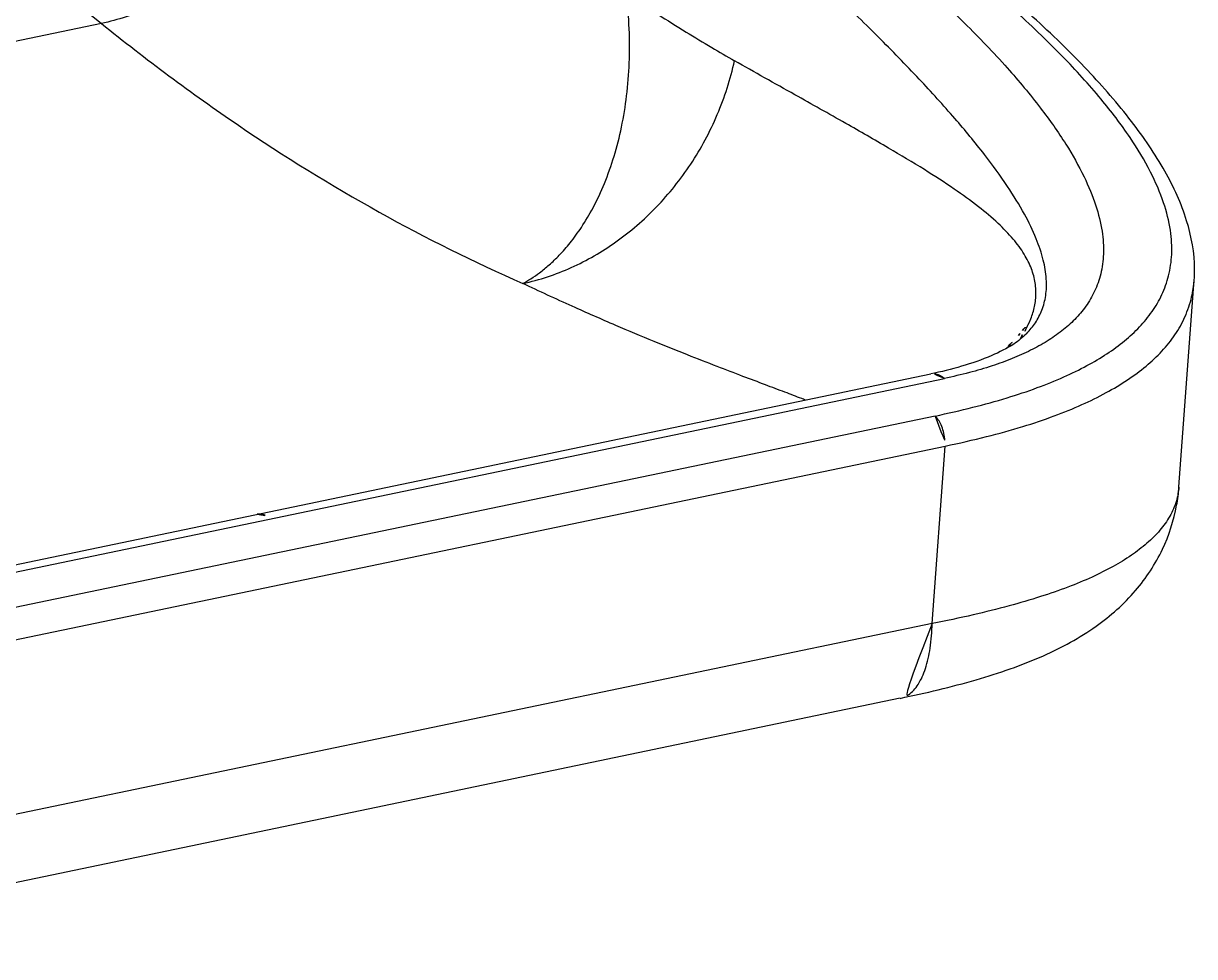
# Model space of a CAD drawing. Extents: x 16296660632 to 16296671741, y -37409619871 to -37409613952.
# Drawn here: x 16296666572.7 to 16296666830.8, y -37409615616 to -37409615410.2 of the extents above; entities that cross this region are included whole.
import ezdxf

# ---------------------------------------------------------------- set-up
doc = ezdxf.new("R2010")
doc.units = 0
doc.header["$LTSCALE"] = 10
doc.header["$MEASUREMENT"] = 0
doc.layers.get('0').update_dxf_attribs({"linetype": 'CONTINUOUS'})

msp = doc.modelspace()

# ---------------------------------------------------------------- linework, layer by layer
at = {"color": 9, "linetype": 'Continuous'}
for p, q in [((16296666553.974541, -37409615381.15493), (16296666589.86796, -37409615410.220848)), ((16296666589.86796, -37409615410.220848), (16296666285.95738, -37409615473.536789)), ((16296666793.728861, -37409615478.659393), (16296666793.72954, -37409615478.658699)), ((16296666772.65934, -37409615487.497879), (16296666772.657961, -37409615487.498169)), ((16296666773.60475, -37409615496.776619), (16296666496.246469, -37409615554.560722)), ((16296666498.506029, -37409615561.178146), (16296666775.864719, -37409615503.393951)), ((16296666772.976839, -37409615542.539749), (16296666775.864719, -37409615503.393951)), ((16296666772.976839, -37409615542.539749), (16296666499.67671, -37409615599.478394)), ((16296666765.895399, -37409615559.021767), (16296666765.88283, -37409615559.024384))]:
    msp.add_line(p, q, dxfattribs=at)
at = {"color": 7, "linetype": 'Continuous'}
for p, q in [((16296666827.355289, -37409615512.429459), (16296666830.72253, -37409615466.782608)), ((16296666475.75042, -37409615549.35511), (16296666772.65629, -37409615487.498512)), ((16296666478.754351, -37409615550.346786), (16296666775.660219, -37409615488.490189)), ((16296666765.89221, -37409615559.02243), (16296666492.59186, -37409615615.961121))]:
    msp.add_line(p, q, dxfattribs=at)
at = {"color": 9, "linetype": 'Continuous'}
for points, start_tangent, end_tangent in [([(16296666735.64978, -37409615373.273178), (16296666753.7001, -37409615386.937653), (16296666768.32135, -37409615399.17804), (16296666780.11207, -37409615410.162102), (16296666789.5151, -37409615420.029663), (16296666796.872, -37409615428.902924), (16296666802.444719, -37409615436.879189), (16296666806.43935, -37409615444.027908), (16296666809.03541, -37409615450.403397), (16296666810.4039, -37409615456.059647), (16296666810.709829, -37409615461.062401), (16296666810.107571, -37409615465.462769), (16296666808.760889, -37409615469.281548), (16296666806.822821, -37409615472.5867), (16296666804.396839, -37409615475.471687), (16296666801.54612, -37409615478.012672), (16296666798.302481, -37409615480.268898), (16296666794.66988, -37409615482.286873), (16296666790.634939, -37409615484.098686), (16296666786.155479, -37409615485.730331), (16296666781.171619, -37409615487.196388), (16296666775.660219, -37409615488.490189)], (0.8107688104, -0.5853664972), (-0.9789805616, -0.2039535732)), ([(16296666793.72954, -37409615478.658707), (16296666793.809111, -37409615478.576286), (16296666795.72065, -37409615476.198914), (16296666797.154831, -37409615473.43351), (16296666797.99313, -37409615470.239357), (16296666798.12756, -37409615466.579308), (16296666797.46349, -37409615462.421387), (16296666795.901939, -37409615457.693092), (16296666793.320959, -37409615452.305252), (16296666789.576851, -37409615446.160423), (16296666784.49789, -37409615439.139038), (16296666777.97304, -37409615431.201187), (16296666770.109301, -37409615422.505859), (16296666761.06353, -37409615413.179848), (16296666750.957411, -37409615403.268646), (16296666739.78504, -37409615392.677856), (16296666727.43639, -37409615381.216599)], (0.6967520214, 0.7173120804), (-0.7359625466, 0.6770222522)), ([(16296666620.49976, -37409615393.944847), (16296666615.90176, -37409615397.85981), (16296666611.02718, -37409615401.33152), (16296666605.93154, -37409615404.330551), (16296666600.666691, -37409615406.826088), (16296666595.288031, -37409615408.791679), (16296666589.86796, -37409615410.22084)], (-0.7330085577, -0.6802194164), (-0.9780338839, -0.2084459688)), ([(16296666773.60475, -37409615496.776619), (16296666781.948799, -37409615494.860397), (16296666789.464121, -37409615492.770569), (16296666796.14159, -37409615490.528198), (16296666801.993191, -37409615488.158783), (16296666807.07156, -37409615485.67366), (16296666811.49493, -37409615483.041786), (16296666815.351919, -37409615480.213539), (16296666818.66996, -37409615477.133873), (16296666821.438971, -37409615473.750809), (16296666823.596121, -37409615470.022102), (16296666825.07233, -37409615465.874657), (16296666825.758261, -37409615461.180763), (16296666825.46998, -37409615455.840843), (16296666823.990891, -37409615449.792053), (16296666821.1031, -37409615442.991966), (16296666816.57975, -37409615435.38179), (16296666810.194241, -37409615426.908943), (16296666801.707399, -37409615417.507233), (16296666790.83923, -37409615407.079727), (16296666779.50634, -37409615397.338272)], (0.9789800475, 0.2039560408), (-0.7724935144, 0.6350226534)), ([(16296666682.75094, -37409615467.556824), (16296666684.528919, -37409615466.511223), (16296666686.45269, -37409615465.175972), (16296666688.534109, -37409615463.479401), (16296666690.77091, -37409615461.33007), (16296666693.149401, -37409615458.612778), (16296666695.649229, -37409615455.180328), (16296666698.21764, -37409615450.846237), (16296666700.72291, -37409615445.490837), (16296666702.84432, -37409615439.520432), (16296666704.49469, -37409615433.060127), (16296666705.625271, -37409615426.173378), (16296666706.19854, -37409615418.93969), (16296666706.183331, -37409615411.442932), (16296666705.545481, -37409615403.747978)], (0.88049342, 0.4740583691), (-0.1225524876, 0.9924620334)), ([(16296666705.545481, -37409615403.747971), (16296666712.472031, -37409615408.201767), (16296666718.73534, -37409615412.11795), (16296666724.36784, -37409615415.524597), (16296666729.41116, -37409615418.4561)], (0.8376039492, -0.5462779734), (0.8689948327, -0.4948211604)), ([(16296666682.751011, -37409615467.557091), (16296666693.42729, -37409615464.039818), (16296666703.262119, -37409615458.394882), (16296666712.163971, -37409615450.717178), (16296666719.75815, -37409615441.21846), (16296666725.60726, -37409615430.321114), (16296666729.411209, -37409615418.456093)], (0.9778215251, 0.2094398841), (0.2160231959, 0.9763882316)), ([(16296666794.41683, -37409615476.011711), (16296666795.36293, -37409615473.317459), (16296666795.82423, -37409615470.44429), (16296666795.679411, -37409615467.441841), (16296666794.848801, -37409615464.328011), (16296666793.25622, -37409615461.115257), (16296666790.830469, -37409615457.789963), (16296666787.49926, -37409615454.319183), (16296666783.18824, -37409615450.656647), (16296666777.81443, -37409615446.737457), (16296666771.264299, -37409615442.46521), (16296666763.36853, -37409615437.699364), (16296666753.929041, -37409615432.268417), (16296666742.69245, -37409615425.943039), (16296666729.41115, -37409615418.456093)], (0.410798214, 0.9117262897), (-0.8693134531, 0.4942611863)), ([(16296666745.012159, -37409615493.257378), (16296666744.21295, -37409615492.94532), (16296666740.51668, -37409615491.528252), (16296666736.22164, -37409615489.906799), (16296666731.25877, -37409615488.033501), (16296666725.565769, -37409615485.858063), (16296666719.063709, -37409615483.316658), (16296666711.655649, -37409615480.328941), (16296666703.229071, -37409615476.795677), (16296666693.64735, -37409615472.591019), (16296666682.751369, -37409615467.557358)], (-0.9309463993, 0.3651558593), (-0.9034427672, 0.4287087198)), ([(16296666775.86454, -37409615503.393997), (16296666784.97896, -37409615501.310127), (16296666792.93873, -37409615499.090424), (16296666799.88945, -37409615496.74424), (16296666805.97949, -37409615494.265556), (16296666811.33131, -37409615491.630287), (16296666816.0294, -37409615488.809647), (16296666820.118031, -37409615485.770363), (16296666823.604111, -37409615482.471764), (16296666826.475451, -37409615478.871887), (16296666828.686239, -37409615474.908867), (16296666830.162781, -37409615470.504143), (16296666830.72027, -37409615466.813026)], (0.979384626, 0.2020043422), (0.0750732364, 0.9971780228)), ([(16296666794.414881, -37409615476.010696), (16296666793.51976, -37409615477.826653), (16296666792.90023, -37409615478.882927)], (-0.4039661499, -0.9147739337), (-0.5305785257, -0.8476357874)), ([(16296666791.975519, -37409615478.999786), (16296666792.865101, -37409615477.95504)], (0.6570790552, 0.7538216734), (0.6394287241, 0.76885038)), ([(16296666792.865101, -37409615477.95504), (16296666794.41457, -37409615476.009987)], (0.6394287241, 0.76885038), (0.6064165219, 0.7951471574)), ([(16296666789.71167, -37409615481.453987), (16296666791.975519, -37409615478.999786)], (0.6984220576, 0.715686125), (0.6570790551, 0.7538216734)), ([(16296666792.90023, -37409615478.882927), (16296666792.586281, -37409615479.369263), (16296666792.07288, -37409615480.10434)], (-0.5305785257, -0.8476357874), (-0.5910995922, -0.8065985817)), ([(16296666789.339199, -37409615481.832283), (16296666789.71167, -37409615481.453987)], (0.7047899022, 0.7094160935), (0.6984220575, 0.715686125)), ([(16296666775.660391, -37409615488.490379), (16296666773.74165, -37409615487.504303), (16296666772.66214, -37409615487.512123)], (-0.7771222284, 0.6293496978), (-0.9812360879, -0.1928101133)), ([(16296666773.60475, -37409615496.776611), (16296666774.31892, -37409615497.590973), (16296666774.941071, -37409615498.748489), (16296666775.44561, -37409615500.193863), (16296666775.77113, -37409615501.802521), (16296666775.864519, -37409615503.393997)], (0.7771459615, -0.629320391), (-0.0221674997, -0.9997542708)), ([(16296666827.357281, -37409615512.431572), (16296666826.787411, -37409615515.515221), (16296666825.333151, -37409615518.888206), (16296666823.148781, -37409615521.977737), (16296666820.30757, -37409615524.832733), (16296666816.86924, -37409615527.481369), (16296666812.841669, -37409615529.955811), (16296666808.20108, -37409615532.283363), (16296666802.901739, -37409615534.49234), (16296666796.84309, -37409615536.606743), (16296666789.918409, -37409615538.645844), (16296666782.007071, -37409615540.620903), (16296666772.97748, -37409615542.539787)], (-0.0747620953, -0.9972013985), (-0.9812857652, -0.1925571264)), ([(16296666624.20499, -37409615518.441559), (16296666625.2631, -37409615518.427406), (16296666627.207861, -37409615519.418953)], (0.9807038981, 0.1954990133), (0.7770743222, -0.6294088479)), ([(16296666772.9769, -37409615542.539726), (16296666772.52809, -37409615547.969498), (16296666771.482519, -37409615552.466583), (16296666769.866131, -37409615555.954628), (16296666767.728121, -37409615558.231773), (16296666765.89407, -37409615559.015671)], (-0.0221674099, -0.9997542728), (-0.9770594784, -0.2129666071))]:
    msp.add_spline(points, degree=3, dxfattribs=dict(at, start_tangent=start_tangent, end_tangent=end_tangent))
at = {"color": 7, "linetype": 'Continuous'}
for points, start_tangent, end_tangent in [([(16296666830.71526, -37409615466.812637), (16296666830.80398, -37409615464.443222), (16296666829.055941, -37409615453.714684), (16296666824.260759, -37409615442.832291), (16296666816.912359, -37409615431.848991), (16296666807.24452, -37409615420.603127), (16296666795.181931, -37409615408.815643), (16296666780.44198, -37409615396.198029)], (0.0766728758, 0.9970563024), (-0.777181449, 0.629276565)), ([(16296666589.86795, -37409615410.220848), (16296666620.057261, -37409615432.678131), (16296666651.04711, -37409615451.80912), (16296666682.751369, -37409615467.557358)], (0.7771635141, -0.6292987148), (0.9158959526, -0.4014157495)), ([(16296666793.72831, -37409615478.65992), (16296666790.933981, -37409615480.902641), (16296666786.10033, -37409615483.451752), (16296666779.425119, -37409615485.823647), (16296666772.65947, -37409615487.497948)], (-0.6970803119, -0.7169930535), (-0.9790059352, -0.2038317413)), ([(16296666765.88418, -37409615559.024239), (16296666782.666901, -37409615554.917397), (16296666797.49955, -37409615549.620453), (16296666809.09136, -37409615543.129417), (16296666817.78804, -37409615535.265083), (16296666823.719311, -37409615526.165573), (16296666826.84491, -37409615516.464882), (16296666827.3587, -37409615512.401314)], (0.9790288903, 0.203721457), (0.0727009268, 0.9973537864))]:
    msp.add_spline(points, degree=3, dxfattribs=dict(at, start_tangent=start_tangent, end_tangent=end_tangent))

doc.saveas('drawing.dxf')
